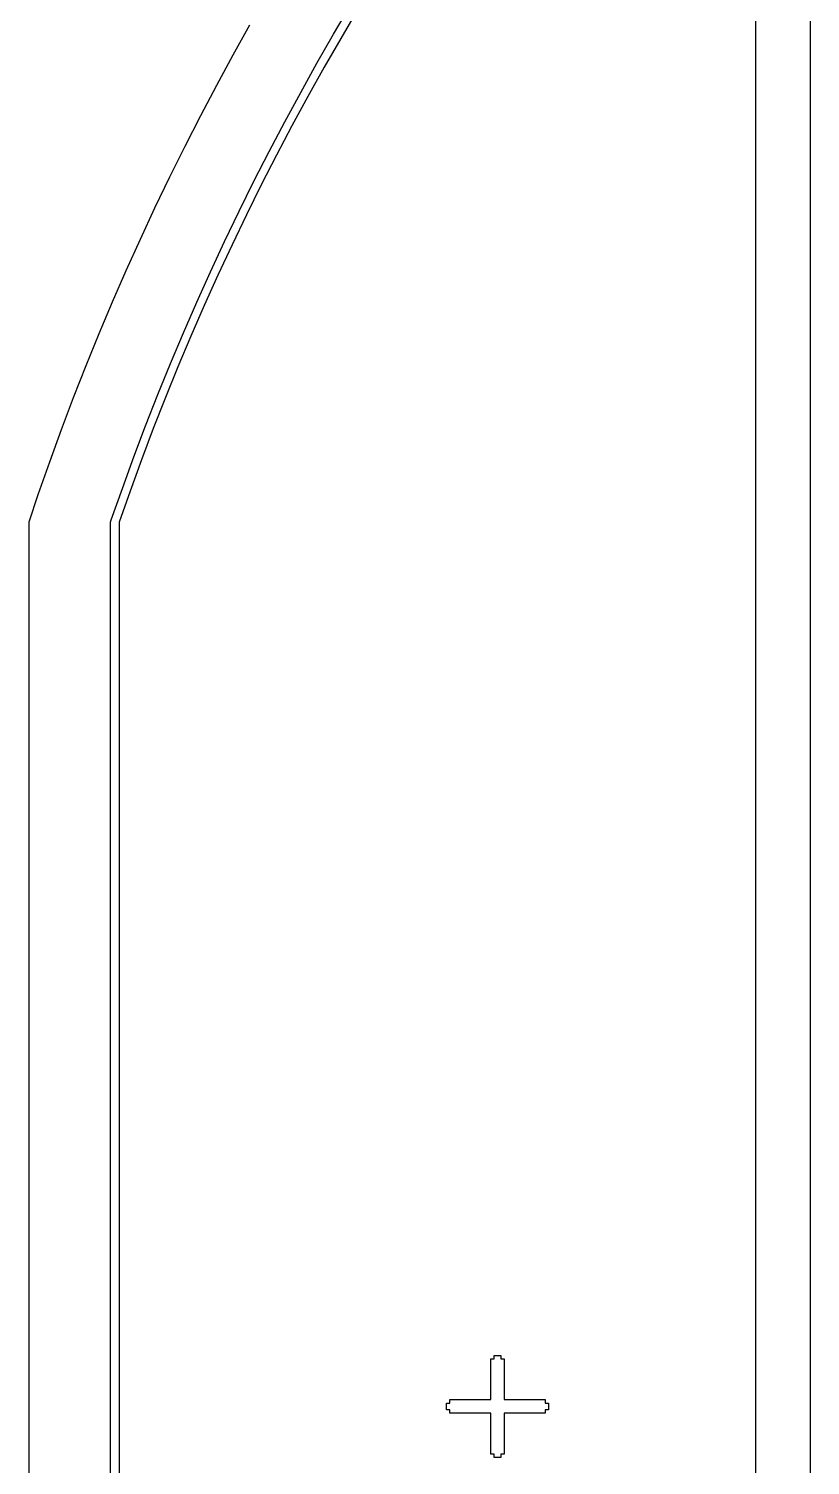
# Model space of a CAD drawing. Extents: x -17 to 84, y -19 to 84.
# Drawn here: x -16.62 to -2.25, y 31.17 to 57.57 of the extents above; entities that cross this region are included whole.
import ezdxf

# ---------------------------------------------------------------- set-up
doc = ezdxf.new("R2010")
doc.units = 0

msp = doc.modelspace()

# ---------------------------------------------------------------- linework, layer by layer
for p, q in [((-3.25, -2.75), (-3.25, 67.25)), ((-2.25, 66.75), (-2.25, -2.25)), ((-11.0134, 57.4647), (-10.7008, 57.9937)), ((-10.5721, 57.9166), (-10.8838, 57.3891)), ((-12.5595, 57.6342), (-12.8676, 57.0825)), ((-11.3196, 56.9319), (-11.0134, 57.4647)), ((-10.8838, 57.3891), (-11.1891, 56.8579)), ((-12.8676, 57.0825), (-13.1689, 56.5269)), ((-11.6192, 56.3953), (-11.3196, 56.9319)), ((-11.1891, 56.8579), (-11.4878, 56.323)), ((-13.1689, 56.5269), (-13.4634, 55.9677)), ((-11.9122, 55.8552), (-11.6192, 56.3953)), ((-11.4878, 56.323), (-11.7799, 55.7845)), ((-13.4634, 55.9677), (-13.7511, 55.405)), ((-12.1985, 55.3115), (-11.9122, 55.8552)), ((-11.7799, 55.7845), (-12.0654, 55.2424)), ((-13.7511, 55.405), (-14.0317, 54.8387)), ((-12.4782, 54.7643), (-12.1985, 55.3115)), ((-12.0654, 55.2424), (-12.3442, 54.6968)), ((-14.0317, 54.8387), (-14.3055, 54.2691)), ((-12.7511, 54.2137), (-12.4782, 54.7643)), ((-12.3442, 54.6968), (-12.6163, 54.1479)), ((-14.3055, 54.2691), (-14.5721, 53.6961)), ((-13.0173, 53.6598), (-12.7511, 54.2137)), ((-12.6163, 54.1479), (-12.8817, 53.5957)), ((-14.5721, 53.6961), (-14.8318, 53.1199)), ((-13.2766, 53.1027), (-13.0173, 53.6598)), ((-12.8817, 53.5957), (-13.1402, 53.0402)), ((-14.8318, 53.1199), (-15.0844, 52.5406)), ((-13.5291, 52.5424), (-13.2766, 53.1027)), ((-13.1402, 53.0402), (-13.3919, 52.4817)), ((-15.0844, 52.5406), (-15.3298, 51.9582)), ((-13.7746, 51.9791), (-13.5291, 52.5424)), ((-13.3919, 52.4817), (-13.6367, 51.92)), ((-15.3298, 51.9582), (-15.5681, 51.3728)), ((-14.0133, 51.4129), (-13.7746, 51.9791)), ((-13.6367, 51.92), (-13.8747, 51.3555)), ((-15.5681, 51.3728), (-15.7991, 50.7846)), ((-14.2449, 50.8437), (-14.0133, 51.4129)), ((-13.8747, 51.3555), (-14.1057, 50.788)), ((-15.7991, 50.7846), (-16.0229, 50.1936)), ((-14.4696, 50.2717), (-14.2449, 50.8437)), ((-14.1057, 50.788), (-14.3297, 50.2178)), ((-16.0229, 50.1936), (-16.2395, 49.5998)), ((-14.6872, 49.6971), (-14.4696, 50.2717)), ((-14.3297, 50.2178), (-14.5466, 49.6448)), ((-14.8978, 49.1198), (-14.6872, 49.6971)), ((-14.5466, 49.6448), (-14.7566, 49.0692)), ((-16.2395, 49.5998), (-16.4488, 49.0035)), ((-15.1013, 48.5399), (-14.8978, 49.1198)), ((-16.4488, 49.0035), (-16.6191, 48.4984)), ((-14.7566, 49.0692), (-14.9564, 48.4998)), ((-16.6191, 48.4984), (-16.6191, 16.0016)), ((-15.115, 48.4992), (-15.1013, 48.5399)), ((-15.115, 16.0008), (-15.115, 48.4992)), ((-14.9564, 48.4998), (-14.9564, 16.0002)), ((-8.125, 32.375), (-8.125, 33.125)), ((-8.125, 33.125), (-8.0625, 33.125)), ((-8.0625, 33.125), (-8.0625, 33.1875)), ((-8.0625, 33.1875), (-7.9375, 33.1875)), ((-7.9375, 33.1875), (-7.9375, 33.125)), ((-7.9375, 33.125), (-7.875, 33.125)), ((-7.875, 33.125), (-7.875, 32.375)), ((-8.9375, 32.1875), (-8.9375, 32.3125)), ((-8.9375, 32.3125), (-8.875, 32.3125)), ((-8.875, 32.3125), (-8.875, 32.375)), ((-8.875, 32.375), (-8.125, 32.375)), ((-7.875, 32.375), (-7.125, 32.375)), ((-7.125, 32.375), (-7.125, 32.3125)), ((-7.125, 32.3125), (-7.0625, 32.3125)), ((-7.0625, 32.3125), (-7.0625, 32.1875)), ((-8.875, 32.1875), (-8.9375, 32.1875)), ((-8.875, 32.125), (-8.875, 32.1875)), ((-8.125, 32.125), (-8.875, 32.125)), ((-8.125, 31.375), (-8.125, 32.125)), ((-7.125, 32.125), (-7.875, 32.125)), ((-7.875, 32.125), (-7.875, 31.375)), ((-7.0625, 32.1875), (-7.125, 32.1875)), ((-7.125, 32.1875), (-7.125, 32.125)), ((-8.0625, 31.375), (-8.125, 31.375)), ((-8.0625, 31.3125), (-8.0625, 31.375)), ((-7.9375, 31.3125), (-8.0625, 31.3125)), ((-7.875, 31.375), (-7.9375, 31.375)), ((-7.9375, 31.375), (-7.9375, 31.3125))]:
    msp.add_line(p, q)

doc.saveas('drawing.dxf')
